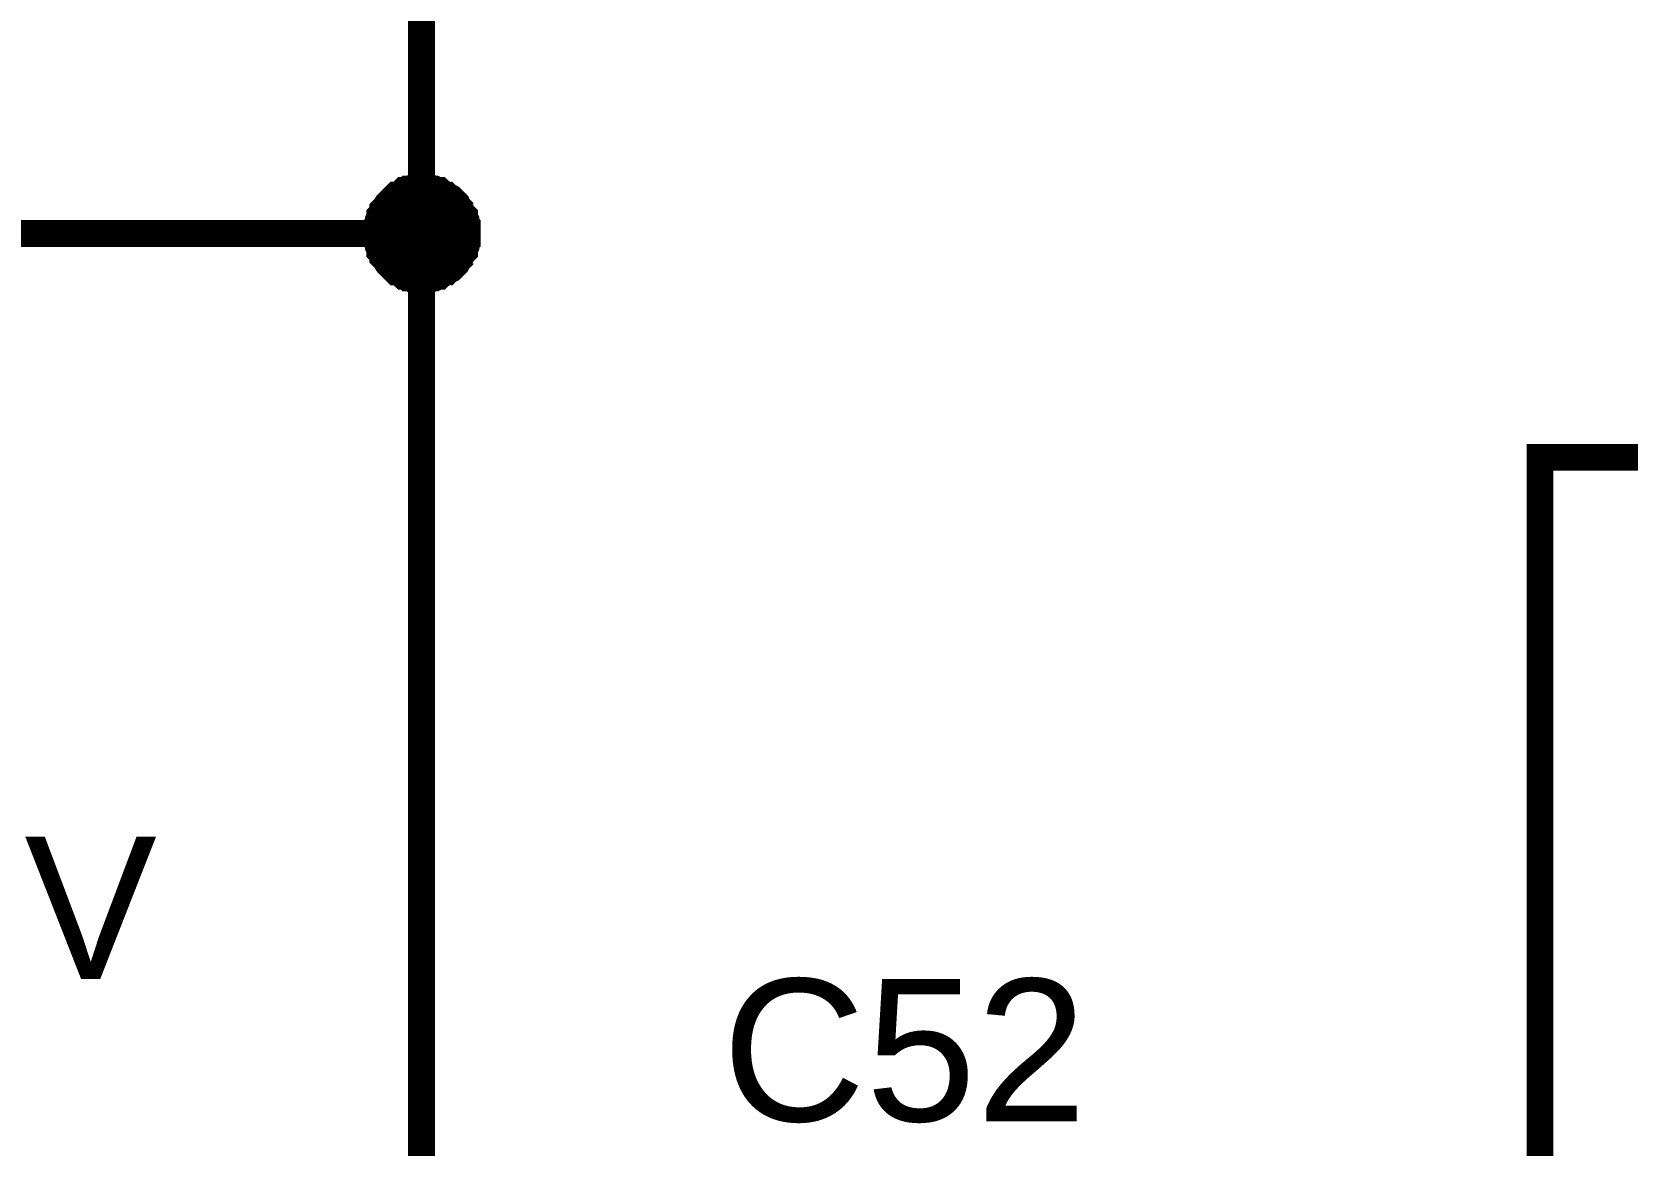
# Model space of a CAD drawing. Header units: millimetres. Extents: x -2024 to 917, y -725 to 13.
# Drawn here: x 742.59 to 760.41, y -356.48 to -344.04 of the extents above; entities that cross this region are included whole.
import ezdxf

# ---------------------------------------------------------------- set-up
doc = ezdxf.new("R2010")
doc.units = ezdxf.units.MM
doc.layers.add('Sheet', color=255, linetype='Continuous')
doc.styles.get("Standard").update_dxf_attribs({"font": 'arial.ttf'})

msp = doc.modelspace()

# ---------------------------------------------------------------- linework, layer by layer
at = {"layer": 'Sheet'}
for points, const_width in [([(746.941, -346.294), (746.941, -343.794)], 0.3), ([(746.444, -346.294), (746.444, -346.261), (746.444, -346.245), (746.444, -346.211), (746.461, -346.195), (746.461, -346.162), (746.461, -346.145), (746.477, -346.112), (746.477, -346.096), (746.494, -346.079), (746.51, -346.046), (746.51, -346.029), (746.527, -346.013), (746.543, -345.996), (746.56, -345.963), (746.576, -345.946), (746.593, -345.93), (746.61, -345.913), (746.626, -345.897), (746.643, -345.88), (746.659, -345.864), (746.676, -345.864), (746.709, -345.847), (746.725, -345.831), (746.742, -345.814), (746.775, -345.814), (746.792, -345.797), (746.808, -345.797), (746.841, -345.797), (746.858, -345.781), (746.891, -345.781), (746.907, -345.781), (746.941, -345.781)], 0.3), ([(746.444, -346.294), (746.444, -346.261), (746.444, -346.245), (746.444, -346.211), (746.461, -346.195), (746.461, -346.162), (746.461, -346.145), (746.477, -346.112), (746.477, -346.096), (746.494, -346.079), (746.51, -346.046), (746.51, -346.029), (746.527, -346.013), (746.543, -345.996), (746.56, -345.963), (746.576, -345.946), (746.593, -345.93), (746.61, -345.913), (746.626, -345.897), (746.643, -345.88), (746.659, -345.864), (746.676, -345.864), (746.709, -345.847), (746.725, -345.831), (746.742, -345.814), (746.775, -345.814), (746.792, -345.797), (746.808, -345.797), (746.841, -345.797), (746.858, -345.781), (746.891, -345.781), (746.907, -345.781), (746.941, -345.781)], 0.3), ([(746.444, -346.294), (746.444, -346.261), (746.444, -346.245), (746.444, -346.211), (746.461, -346.195), (746.461, -346.162), (746.461, -346.145), (746.477, -346.112), (746.477, -346.096), (746.494, -346.079), (746.51, -346.046), (746.51, -346.029), (746.527, -346.013), (746.543, -345.996), (746.56, -345.963), (746.576, -345.946), (746.593, -345.93), (746.61, -345.913), (746.626, -345.897), (746.643, -345.88), (746.659, -345.864), (746.676, -345.864), (746.709, -345.847), (746.725, -345.831), (746.742, -345.814), (746.775, -345.814), (746.792, -345.797), (746.808, -345.797), (746.841, -345.797), (746.858, -345.781), (746.891, -345.781), (746.907, -345.781), (746.941, -345.781)], 0.3), ([(746.444, -346.294), (746.444, -346.261), (746.444, -346.245), (746.444, -346.211), (746.461, -346.195), (746.461, -346.162), (746.461, -346.145), (746.477, -346.112), (746.477, -346.096), (746.494, -346.079), (746.51, -346.046), (746.51, -346.029), (746.527, -346.013), (746.543, -345.996), (746.56, -345.963), (746.576, -345.946), (746.593, -345.93), (746.61, -345.913), (746.626, -345.897), (746.643, -345.88), (746.659, -345.864), (746.676, -345.864), (746.709, -345.847), (746.725, -345.831), (746.742, -345.814), (746.775, -345.814), (746.792, -345.797), (746.808, -345.797), (746.841, -345.797), (746.858, -345.781), (746.891, -345.781), (746.907, -345.781), (746.941, -345.781)], 0.3), ([(746.444, -346.294), (746.444, -346.261), (746.444, -346.245), (746.444, -346.211), (746.461, -346.195), (746.461, -346.162), (746.461, -346.145), (746.477, -346.112), (746.477, -346.096), (746.494, -346.079), (746.51, -346.046), (746.51, -346.029), (746.527, -346.013), (746.543, -345.996), (746.56, -345.963), (746.576, -345.946), (746.593, -345.93), (746.61, -345.913), (746.626, -345.897), (746.643, -345.88), (746.659, -345.864), (746.676, -345.864), (746.709, -345.847), (746.725, -345.831), (746.742, -345.814), (746.775, -345.814), (746.792, -345.797), (746.808, -345.797), (746.841, -345.797), (746.858, -345.781), (746.891, -345.781), (746.907, -345.781), (746.941, -345.781)], 0.0991), ([(746.444, -346.294), (746.444, -346.261), (746.444, -346.245), (746.444, -346.211), (746.461, -346.195), (746.461, -346.162), (746.461, -346.145), (746.477, -346.112), (746.477, -346.096), (746.494, -346.079), (746.51, -346.046), (746.51, -346.029), (746.527, -346.013), (746.543, -345.996), (746.56, -345.963), (746.576, -345.946), (746.593, -345.93), (746.61, -345.913), (746.626, -345.897), (746.643, -345.88), (746.659, -345.864), (746.676, -345.864), (746.709, -345.847), (746.725, -345.831), (746.742, -345.814), (746.775, -345.814), (746.792, -345.797), (746.808, -345.797), (746.841, -345.797), (746.858, -345.781), (746.891, -345.781), (746.907, -345.781), (746.941, -345.781)], 0.0991), ([(746.444, -346.294), (746.444, -346.261), (746.444, -346.245), (746.444, -346.211), (746.461, -346.195), (746.461, -346.162), (746.461, -346.145), (746.477, -346.112), (746.477, -346.096), (746.494, -346.079), (746.51, -346.046), (746.51, -346.029), (746.527, -346.013), (746.543, -345.996), (746.56, -345.963), (746.576, -345.946), (746.593, -345.93), (746.61, -345.913), (746.626, -345.897), (746.643, -345.88), (746.659, -345.864), (746.676, -345.864), (746.709, -345.847), (746.725, -345.831), (746.742, -345.814), (746.775, -345.814), (746.792, -345.797), (746.808, -345.797), (746.841, -345.797), (746.858, -345.781), (746.891, -345.781), (746.907, -345.781), (746.941, -345.781)], 0.0991), ([(746.444, -346.294), (746.444, -346.261), (746.444, -346.245), (746.444, -346.211), (746.461, -346.195), (746.461, -346.162), (746.461, -346.145), (746.477, -346.112), (746.477, -346.096), (746.494, -346.079), (746.51, -346.046), (746.51, -346.029), (746.527, -346.013), (746.543, -345.996), (746.56, -345.963), (746.576, -345.946), (746.593, -345.93), (746.61, -345.913), (746.626, -345.897), (746.643, -345.88), (746.659, -345.864), (746.676, -345.864), (746.709, -345.847), (746.725, -345.831), (746.742, -345.814), (746.775, -345.814), (746.792, -345.797), (746.808, -345.797), (746.841, -345.797), (746.858, -345.781), (746.891, -345.781), (746.907, -345.781), (746.941, -345.781)], 0.0991), ([(746.941, -345.781), (746.941, -345.781)], 0.3), ([(746.941, -345.781), (746.974, -345.781), (746.99, -345.781), (747.023, -345.781), (747.04, -345.797), (747.073, -345.797), (747.089, -345.797), (747.123, -345.814), (747.139, -345.814), (747.156, -345.831), (747.189, -345.847), (747.205, -345.864), (747.222, -345.864), (747.238, -345.88), (747.272, -345.897), (747.288, -345.913), (747.305, -345.93), (747.321, -345.946), (747.338, -345.963), (747.354, -345.996), (747.371, -346.013), (747.371, -346.029), (747.387, -346.046), (747.404, -346.079), (747.421, -346.096), (747.421, -346.112), (747.437, -346.145), (747.437, -346.162), (747.437, -346.195), (747.454, -346.211), (747.454, -346.245), (747.454, -346.261), (747.454, -346.294)], 0.3), ([(746.941, -345.781), (746.941, -345.781)], 0.3), ([(746.941, -345.781), (746.974, -345.781), (746.99, -345.781), (747.023, -345.781), (747.04, -345.797), (747.073, -345.797), (747.089, -345.797), (747.123, -345.814), (747.139, -345.814), (747.156, -345.831), (747.189, -345.847), (747.205, -345.864), (747.222, -345.864), (747.238, -345.88), (747.272, -345.897), (747.288, -345.913), (747.305, -345.93), (747.321, -345.946), (747.338, -345.963), (747.354, -345.996), (747.371, -346.013), (747.371, -346.029), (747.387, -346.046), (747.404, -346.079), (747.421, -346.096), (747.421, -346.112), (747.437, -346.145), (747.437, -346.162), (747.437, -346.195), (747.454, -346.211), (747.454, -346.245), (747.454, -346.261), (747.454, -346.294)], 0.3), ([(746.941, -345.781), (746.941, -345.781)], 0.3), ([(746.941, -345.781), (746.974, -345.781), (746.99, -345.781), (747.023, -345.781), (747.04, -345.797), (747.073, -345.797), (747.089, -345.797), (747.123, -345.814), (747.139, -345.814), (747.156, -345.831), (747.189, -345.847), (747.205, -345.864), (747.222, -345.864), (747.238, -345.88), (747.272, -345.897), (747.288, -345.913), (747.305, -345.93), (747.321, -345.946), (747.338, -345.963), (747.354, -345.996), (747.371, -346.013), (747.371, -346.029), (747.387, -346.046), (747.404, -346.079), (747.421, -346.096), (747.421, -346.112), (747.437, -346.145), (747.437, -346.162), (747.437, -346.195), (747.454, -346.211), (747.454, -346.245), (747.454, -346.261), (747.454, -346.294)], 0.3), ([(746.941, -345.781), (746.941, -345.781)], 0.3), ([(746.941, -345.781), (746.974, -345.781), (746.99, -345.781), (747.023, -345.781), (747.04, -345.797), (747.073, -345.797), (747.089, -345.797), (747.123, -345.814), (747.139, -345.814), (747.156, -345.831), (747.189, -345.847), (747.205, -345.864), (747.222, -345.864), (747.238, -345.88), (747.272, -345.897), (747.288, -345.913), (747.305, -345.93), (747.321, -345.946), (747.338, -345.963), (747.354, -345.996), (747.371, -346.013), (747.371, -346.029), (747.387, -346.046), (747.404, -346.079), (747.421, -346.096), (747.421, -346.112), (747.437, -346.145), (747.437, -346.162), (747.437, -346.195), (747.454, -346.211), (747.454, -346.245), (747.454, -346.261), (747.454, -346.294)], 0.3), ([(746.941, -345.781), (746.941, -345.781)], 0.0991), ([(746.941, -345.781), (746.974, -345.781), (746.99, -345.781), (747.023, -345.781), (747.04, -345.797), (747.073, -345.797), (747.089, -345.797), (747.123, -345.814), (747.139, -345.814), (747.156, -345.831), (747.189, -345.847), (747.205, -345.864), (747.222, -345.864), (747.238, -345.88), (747.272, -345.897), (747.288, -345.913), (747.305, -345.93), (747.321, -345.946), (747.338, -345.963), (747.354, -345.996), (747.371, -346.013), (747.371, -346.029), (747.387, -346.046), (747.404, -346.079), (747.421, -346.096), (747.421, -346.112), (747.437, -346.145), (747.437, -346.162), (747.437, -346.195), (747.454, -346.211), (747.454, -346.245), (747.454, -346.261), (747.454, -346.294)], 0.0991), ([(746.941, -345.781), (746.941, -345.781)], 0.0991), ([(746.941, -345.781), (746.974, -345.781), (746.99, -345.781), (747.023, -345.781), (747.04, -345.797), (747.073, -345.797), (747.089, -345.797), (747.123, -345.814), (747.139, -345.814), (747.156, -345.831), (747.189, -345.847), (747.205, -345.864), (747.222, -345.864), (747.238, -345.88), (747.272, -345.897), (747.288, -345.913), (747.305, -345.93), (747.321, -345.946), (747.338, -345.963), (747.354, -345.996), (747.371, -346.013), (747.371, -346.029), (747.387, -346.046), (747.404, -346.079), (747.421, -346.096), (747.421, -346.112), (747.437, -346.145), (747.437, -346.162), (747.437, -346.195), (747.454, -346.211), (747.454, -346.245), (747.454, -346.261), (747.454, -346.294)], 0.0991), ([(746.941, -345.781), (746.941, -345.781)], 0.0991), ([(746.941, -345.781), (746.974, -345.781), (746.99, -345.781), (747.023, -345.781), (747.04, -345.797), (747.073, -345.797), (747.089, -345.797), (747.123, -345.814), (747.139, -345.814), (747.156, -345.831), (747.189, -345.847), (747.205, -345.864), (747.222, -345.864), (747.238, -345.88), (747.272, -345.897), (747.288, -345.913), (747.305, -345.93), (747.321, -345.946), (747.338, -345.963), (747.354, -345.996), (747.371, -346.013), (747.371, -346.029), (747.387, -346.046), (747.404, -346.079), (747.421, -346.096), (747.421, -346.112), (747.437, -346.145), (747.437, -346.162), (747.437, -346.195), (747.454, -346.211), (747.454, -346.245), (747.454, -346.261), (747.454, -346.294)], 0.0991), ([(746.941, -345.781), (746.941, -345.781)], 0.0991), ([(746.941, -345.781), (746.974, -345.781), (746.99, -345.781), (747.023, -345.781), (747.04, -345.797), (747.073, -345.797), (747.089, -345.797), (747.123, -345.814), (747.139, -345.814), (747.156, -345.831), (747.189, -345.847), (747.205, -345.864), (747.222, -345.864), (747.238, -345.88), (747.272, -345.897), (747.288, -345.913), (747.305, -345.93), (747.321, -345.946), (747.338, -345.963), (747.354, -345.996), (747.371, -346.013), (747.371, -346.029), (747.387, -346.046), (747.404, -346.079), (747.421, -346.096), (747.421, -346.112), (747.437, -346.145), (747.437, -346.162), (747.437, -346.195), (747.454, -346.211), (747.454, -346.245), (747.454, -346.261), (747.454, -346.294)], 0.0991), ([(729.463, -361.297), (746.941, -361.297), (746.941, -346.294), (741.942, -346.294)], 0.3), ([(746.941, -346.808), (746.907, -346.808), (746.891, -346.808), (746.858, -346.808), (746.841, -346.791), (746.808, -346.791), (746.792, -346.791), (746.775, -346.774), (746.742, -346.774), (746.725, -346.758), (746.709, -346.741), (746.676, -346.725), (746.659, -346.725), (746.643, -346.708), (746.626, -346.692), (746.61, -346.675), (746.593, -346.659), (746.576, -346.642), (746.56, -346.625), (746.543, -346.592), (746.527, -346.576), (746.51, -346.559), (746.51, -346.543), (746.494, -346.509), (746.477, -346.493), (746.477, -346.476), (746.461, -346.443), (746.461, -346.427), (746.461, -346.394), (746.444, -346.377), (746.444, -346.344), (746.444, -346.327), (746.444, -346.294)], 0.3), ([(746.444, -346.294), (746.444, -346.294)], 0.3), ([(746.941, -346.808), (746.907, -346.808), (746.891, -346.808), (746.858, -346.808), (746.841, -346.791), (746.808, -346.791), (746.792, -346.791), (746.775, -346.774), (746.742, -346.774), (746.725, -346.758), (746.709, -346.741), (746.676, -346.725), (746.659, -346.725), (746.643, -346.708), (746.626, -346.692), (746.61, -346.675), (746.593, -346.659), (746.576, -346.642), (746.56, -346.625), (746.543, -346.592), (746.527, -346.576), (746.51, -346.559), (746.51, -346.543), (746.494, -346.509), (746.477, -346.493), (746.477, -346.476), (746.461, -346.443), (746.461, -346.427), (746.461, -346.394), (746.444, -346.377), (746.444, -346.344), (746.444, -346.327), (746.444, -346.294)], 0.3), ([(746.444, -346.294), (746.444, -346.294)], 0.3), ([(746.941, -346.808), (746.907, -346.808), (746.891, -346.808), (746.858, -346.808), (746.841, -346.791), (746.808, -346.791), (746.792, -346.791), (746.775, -346.774), (746.742, -346.774), (746.725, -346.758), (746.709, -346.741), (746.676, -346.725), (746.659, -346.725), (746.643, -346.708), (746.626, -346.692), (746.61, -346.675), (746.593, -346.659), (746.576, -346.642), (746.56, -346.625), (746.543, -346.592), (746.527, -346.576), (746.51, -346.559), (746.51, -346.543), (746.494, -346.509), (746.477, -346.493), (746.477, -346.476), (746.461, -346.443), (746.461, -346.427), (746.461, -346.394), (746.444, -346.377), (746.444, -346.344), (746.444, -346.327), (746.444, -346.294)], 0.3), ([(746.444, -346.294), (746.444, -346.294)], 0.3), ([(746.941, -346.808), (746.907, -346.808), (746.891, -346.808), (746.858, -346.808), (746.841, -346.791), (746.808, -346.791), (746.792, -346.791), (746.775, -346.774), (746.742, -346.774), (746.725, -346.758), (746.709, -346.741), (746.676, -346.725), (746.659, -346.725), (746.643, -346.708), (746.626, -346.692), (746.61, -346.675), (746.593, -346.659), (746.576, -346.642), (746.56, -346.625), (746.543, -346.592), (746.527, -346.576), (746.51, -346.559), (746.51, -346.543), (746.494, -346.509), (746.477, -346.493), (746.477, -346.476), (746.461, -346.443), (746.461, -346.427), (746.461, -346.394), (746.444, -346.377), (746.444, -346.344), (746.444, -346.327), (746.444, -346.294)], 0.3), ([(746.444, -346.294), (746.444, -346.294)], 0.3), ([(746.941, -346.808), (746.907, -346.808), (746.891, -346.808), (746.858, -346.808), (746.841, -346.791), (746.808, -346.791), (746.792, -346.791), (746.775, -346.774), (746.742, -346.774), (746.725, -346.758), (746.709, -346.741), (746.676, -346.725), (746.659, -346.725), (746.643, -346.708), (746.626, -346.692), (746.61, -346.675), (746.593, -346.659), (746.576, -346.642), (746.56, -346.625), (746.543, -346.592), (746.527, -346.576), (746.51, -346.559), (746.51, -346.543), (746.494, -346.509), (746.477, -346.493), (746.477, -346.476), (746.461, -346.443), (746.461, -346.427), (746.461, -346.394), (746.444, -346.377), (746.444, -346.344), (746.444, -346.327), (746.444, -346.294)], 0.0991), ([(746.444, -346.294), (746.444, -346.294)], 0.0991), ([(746.941, -346.808), (746.907, -346.808), (746.891, -346.808), (746.858, -346.808), (746.841, -346.791), (746.808, -346.791), (746.792, -346.791), (746.775, -346.774), (746.742, -346.774), (746.725, -346.758), (746.709, -346.741), (746.676, -346.725), (746.659, -346.725), (746.643, -346.708), (746.626, -346.692), (746.61, -346.675), (746.593, -346.659), (746.576, -346.642), (746.56, -346.625), (746.543, -346.592), (746.527, -346.576), (746.51, -346.559), (746.51, -346.543), (746.494, -346.509), (746.477, -346.493), (746.477, -346.476), (746.461, -346.443), (746.461, -346.427), (746.461, -346.394), (746.444, -346.377), (746.444, -346.344), (746.444, -346.327), (746.444, -346.294)], 0.0991), ([(746.444, -346.294), (746.444, -346.294)], 0.0991), ([(746.941, -346.808), (746.907, -346.808), (746.891, -346.808), (746.858, -346.808), (746.841, -346.791), (746.808, -346.791), (746.792, -346.791), (746.775, -346.774), (746.742, -346.774), (746.725, -346.758), (746.709, -346.741), (746.676, -346.725), (746.659, -346.725), (746.643, -346.708), (746.626, -346.692), (746.61, -346.675), (746.593, -346.659), (746.576, -346.642), (746.56, -346.625), (746.543, -346.592), (746.527, -346.576), (746.51, -346.559), (746.51, -346.543), (746.494, -346.509), (746.477, -346.493), (746.477, -346.476), (746.461, -346.443), (746.461, -346.427), (746.461, -346.394), (746.444, -346.377), (746.444, -346.344), (746.444, -346.327), (746.444, -346.294)], 0.0991), ([(746.444, -346.294), (746.444, -346.294)], 0.0991), ([(746.941, -346.808), (746.907, -346.808), (746.891, -346.808), (746.858, -346.808), (746.841, -346.791), (746.808, -346.791), (746.792, -346.791), (746.775, -346.774), (746.742, -346.774), (746.725, -346.758), (746.709, -346.741), (746.676, -346.725), (746.659, -346.725), (746.643, -346.708), (746.626, -346.692), (746.61, -346.675), (746.593, -346.659), (746.576, -346.642), (746.56, -346.625), (746.543, -346.592), (746.527, -346.576), (746.51, -346.559), (746.51, -346.543), (746.494, -346.509), (746.477, -346.493), (746.477, -346.476), (746.461, -346.443), (746.461, -346.427), (746.461, -346.394), (746.444, -346.377), (746.444, -346.344), (746.444, -346.327), (746.444, -346.294)], 0.0991), ([(746.444, -346.294), (746.444, -346.294)], 0.0991), ([(747.454, -346.294), (747.454, -346.327), (747.454, -346.344), (747.454, -346.377), (747.437, -346.394), (747.437, -346.427), (747.437, -346.443), (747.421, -346.476), (747.421, -346.493), (747.404, -346.509), (747.387, -346.543), (747.371, -346.559), (747.371, -346.576), (747.354, -346.592), (747.338, -346.625), (747.321, -346.642), (747.305, -346.659), (747.288, -346.675), (747.272, -346.692), (747.238, -346.708), (747.222, -346.725), (747.205, -346.725), (747.189, -346.741), (747.156, -346.758), (747.139, -346.774), (747.123, -346.774), (747.089, -346.791), (747.073, -346.791), (747.04, -346.791), (747.023, -346.808), (746.99, -346.808), (746.974, -346.808), (746.941, -346.808)], 0.3), ([(747.454, -346.294), (747.454, -346.327), (747.454, -346.344), (747.454, -346.377), (747.437, -346.394), (747.437, -346.427), (747.437, -346.443), (747.421, -346.476), (747.421, -346.493), (747.404, -346.509), (747.387, -346.543), (747.371, -346.559), (747.371, -346.576), (747.354, -346.592), (747.338, -346.625), (747.321, -346.642), (747.305, -346.659), (747.288, -346.675), (747.272, -346.692), (747.238, -346.708), (747.222, -346.725), (747.205, -346.725), (747.189, -346.741), (747.156, -346.758), (747.139, -346.774), (747.123, -346.774), (747.089, -346.791), (747.073, -346.791), (747.04, -346.791), (747.023, -346.808), (746.99, -346.808), (746.974, -346.808), (746.941, -346.808)], 0.3), ([(747.454, -346.294), (747.454, -346.327), (747.454, -346.344), (747.454, -346.377), (747.437, -346.394), (747.437, -346.427), (747.437, -346.443), (747.421, -346.476), (747.421, -346.493), (747.404, -346.509), (747.387, -346.543), (747.371, -346.559), (747.371, -346.576), (747.354, -346.592), (747.338, -346.625), (747.321, -346.642), (747.305, -346.659), (747.288, -346.675), (747.272, -346.692), (747.238, -346.708), (747.222, -346.725), (747.205, -346.725), (747.189, -346.741), (747.156, -346.758), (747.139, -346.774), (747.123, -346.774), (747.089, -346.791), (747.073, -346.791), (747.04, -346.791), (747.023, -346.808), (746.99, -346.808), (746.974, -346.808), (746.941, -346.808)], 0.3), ([(747.454, -346.294), (747.454, -346.327), (747.454, -346.344), (747.454, -346.377), (747.437, -346.394), (747.437, -346.427), (747.437, -346.443), (747.421, -346.476), (747.421, -346.493), (747.404, -346.509), (747.387, -346.543), (747.371, -346.559), (747.371, -346.576), (747.354, -346.592), (747.338, -346.625), (747.321, -346.642), (747.305, -346.659), (747.288, -346.675), (747.272, -346.692), (747.238, -346.708), (747.222, -346.725), (747.205, -346.725), (747.189, -346.741), (747.156, -346.758), (747.139, -346.774), (747.123, -346.774), (747.089, -346.791), (747.073, -346.791), (747.04, -346.791), (747.023, -346.808), (746.99, -346.808), (746.974, -346.808), (746.941, -346.808)], 0.3), ([(747.454, -346.294), (747.454, -346.327), (747.454, -346.344), (747.454, -346.377), (747.437, -346.394), (747.437, -346.427), (747.437, -346.443), (747.421, -346.476), (747.421, -346.493), (747.404, -346.509), (747.387, -346.543), (747.371, -346.559), (747.371, -346.576), (747.354, -346.592), (747.338, -346.625), (747.321, -346.642), (747.305, -346.659), (747.288, -346.675), (747.272, -346.692), (747.238, -346.708), (747.222, -346.725), (747.205, -346.725), (747.189, -346.741), (747.156, -346.758), (747.139, -346.774), (747.123, -346.774), (747.089, -346.791), (747.073, -346.791), (747.04, -346.791), (747.023, -346.808), (746.99, -346.808), (746.974, -346.808), (746.941, -346.808)], 0.0991), ([(747.454, -346.294), (747.454, -346.327), (747.454, -346.344), (747.454, -346.377), (747.437, -346.394), (747.437, -346.427), (747.437, -346.443), (747.421, -346.476), (747.421, -346.493), (747.404, -346.509), (747.387, -346.543), (747.371, -346.559), (747.371, -346.576), (747.354, -346.592), (747.338, -346.625), (747.321, -346.642), (747.305, -346.659), (747.288, -346.675), (747.272, -346.692), (747.238, -346.708), (747.222, -346.725), (747.205, -346.725), (747.189, -346.741), (747.156, -346.758), (747.139, -346.774), (747.123, -346.774), (747.089, -346.791), (747.073, -346.791), (747.04, -346.791), (747.023, -346.808), (746.99, -346.808), (746.974, -346.808), (746.941, -346.808)], 0.0991), ([(747.454, -346.294), (747.454, -346.327), (747.454, -346.344), (747.454, -346.377), (747.437, -346.394), (747.437, -346.427), (747.437, -346.443), (747.421, -346.476), (747.421, -346.493), (747.404, -346.509), (747.387, -346.543), (747.371, -346.559), (747.371, -346.576), (747.354, -346.592), (747.338, -346.625), (747.321, -346.642), (747.305, -346.659), (747.288, -346.675), (747.272, -346.692), (747.238, -346.708), (747.222, -346.725), (747.205, -346.725), (747.189, -346.741), (747.156, -346.758), (747.139, -346.774), (747.123, -346.774), (747.089, -346.791), (747.073, -346.791), (747.04, -346.791), (747.023, -346.808), (746.99, -346.808), (746.974, -346.808), (746.941, -346.808)], 0.0991), ([(747.454, -346.294), (747.454, -346.327), (747.454, -346.344), (747.454, -346.377), (747.437, -346.394), (747.437, -346.427), (747.437, -346.443), (747.421, -346.476), (747.421, -346.493), (747.404, -346.509), (747.387, -346.543), (747.371, -346.559), (747.371, -346.576), (747.354, -346.592), (747.338, -346.625), (747.321, -346.642), (747.305, -346.659), (747.288, -346.675), (747.272, -346.692), (747.238, -346.708), (747.222, -346.725), (747.205, -346.725), (747.189, -346.741), (747.156, -346.758), (747.139, -346.774), (747.123, -346.774), (747.089, -346.791), (747.073, -346.791), (747.04, -346.791), (747.023, -346.808), (746.99, -346.808), (746.974, -346.808), (746.941, -346.808)], 0.0991), ([(747.454, -346.294), (747.454, -346.294), (747.454, -346.294), (747.454, -346.294), (747.454, -346.294), (747.454, -346.294), (747.454, -346.294), (747.454, -346.294), (747.454, -346.294), (747.454, -346.294), (747.454, -346.294), (747.454, -346.294), (747.454, -346.294), (747.454, -346.294), (747.454, -346.294), (747.454, -346.294), (747.454, -346.294), (747.454, -346.294), (747.454, -346.294), (747.454, -346.294), (747.454, -346.294), (747.454, -346.294), (747.454, -346.294), (747.454, -346.294), (747.454, -346.294), (747.454, -346.294), (747.454, -346.294), (747.454, -346.294), (747.454, -346.294), (747.454, -346.294), (747.454, -346.294), (747.454, -346.294), (747.454, -346.294)], 0.3), ([(747.454, -346.294), (747.454, -346.294)], 0.3), ([(747.454, -346.294), (747.454, -346.294), (747.454, -346.294), (747.454, -346.294), (747.454, -346.294), (747.454, -346.294), (747.454, -346.294), (747.454, -346.294), (747.454, -346.294), (747.454, -346.294), (747.454, -346.294), (747.454, -346.294), (747.454, -346.294), (747.454, -346.294), (747.454, -346.294), (747.454, -346.294), (747.454, -346.294), (747.454, -346.294), (747.454, -346.294), (747.454, -346.294), (747.454, -346.294), (747.454, -346.294), (747.454, -346.294), (747.454, -346.294), (747.454, -346.294), (747.454, -346.294), (747.454, -346.294), (747.454, -346.294), (747.454, -346.294), (747.454, -346.294), (747.454, -346.294), (747.454, -346.294), (747.454, -346.294)], 0.3), ([(747.454, -346.294), (747.454, -346.294)], 0.3), ([(747.454, -346.294), (747.454, -346.294), (747.454, -346.294), (747.454, -346.294), (747.454, -346.294), (747.454, -346.294), (747.454, -346.294), (747.454, -346.294), (747.454, -346.294), (747.454, -346.294), (747.454, -346.294), (747.454, -346.294), (747.454, -346.294), (747.454, -346.294), (747.454, -346.294), (747.454, -346.294), (747.454, -346.294), (747.454, -346.294), (747.454, -346.294), (747.454, -346.294), (747.454, -346.294), (747.454, -346.294), (747.454, -346.294), (747.454, -346.294), (747.454, -346.294), (747.454, -346.294), (747.454, -346.294), (747.454, -346.294), (747.454, -346.294), (747.454, -346.294), (747.454, -346.294), (747.454, -346.294), (747.454, -346.294)], 0.3), ([(747.454, -346.294), (747.454, -346.294)], 0.3), ([(747.454, -346.294), (747.454, -346.294), (747.454, -346.294), (747.454, -346.294), (747.454, -346.294), (747.454, -346.294), (747.454, -346.294), (747.454, -346.294), (747.454, -346.294), (747.454, -346.294), (747.454, -346.294), (747.454, -346.294), (747.454, -346.294), (747.454, -346.294), (747.454, -346.294), (747.454, -346.294), (747.454, -346.294), (747.454, -346.294), (747.454, -346.294), (747.454, -346.294), (747.454, -346.294), (747.454, -346.294), (747.454, -346.294), (747.454, -346.294), (747.454, -346.294), (747.454, -346.294), (747.454, -346.294), (747.454, -346.294), (747.454, -346.294), (747.454, -346.294), (747.454, -346.294), (747.454, -346.294), (747.454, -346.294)], 0.3), ([(747.454, -346.294), (747.454, -346.294)], 0.3), ([(747.454, -346.294), (747.454, -346.294), (747.454, -346.294), (747.454, -346.294), (747.454, -346.294), (747.454, -346.294), (747.454, -346.294), (747.454, -346.294), (747.454, -346.294), (747.454, -346.294), (747.454, -346.294), (747.454, -346.294), (747.454, -346.294), (747.454, -346.294), (747.454, -346.294), (747.454, -346.294), (747.454, -346.294), (747.454, -346.294), (747.454, -346.294), (747.454, -346.294), (747.454, -346.294), (747.454, -346.294), (747.454, -346.294), (747.454, -346.294), (747.454, -346.294), (747.454, -346.294), (747.454, -346.294), (747.454, -346.294), (747.454, -346.294), (747.454, -346.294), (747.454, -346.294), (747.454, -346.294), (747.454, -346.294)], 0.0991), ([(747.454, -346.294), (747.454, -346.294)], 0.0991), ([(747.454, -346.294), (747.454, -346.294), (747.454, -346.294), (747.454, -346.294), (747.454, -346.294), (747.454, -346.294), (747.454, -346.294), (747.454, -346.294), (747.454, -346.294), (747.454, -346.294), (747.454, -346.294), (747.454, -346.294), (747.454, -346.294), (747.454, -346.294), (747.454, -346.294), (747.454, -346.294), (747.454, -346.294), (747.454, -346.294), (747.454, -346.294), (747.454, -346.294), (747.454, -346.294), (747.454, -346.294), (747.454, -346.294), (747.454, -346.294), (747.454, -346.294), (747.454, -346.294), (747.454, -346.294), (747.454, -346.294), (747.454, -346.294), (747.454, -346.294), (747.454, -346.294), (747.454, -346.294), (747.454, -346.294)], 0.0991), ([(747.454, -346.294), (747.454, -346.294)], 0.0991), ([(747.454, -346.294), (747.454, -346.294), (747.454, -346.294), (747.454, -346.294), (747.454, -346.294), (747.454, -346.294), (747.454, -346.294), (747.454, -346.294), (747.454, -346.294), (747.454, -346.294), (747.454, -346.294), (747.454, -346.294), (747.454, -346.294), (747.454, -346.294), (747.454, -346.294), (747.454, -346.294), (747.454, -346.294), (747.454, -346.294), (747.454, -346.294), (747.454, -346.294), (747.454, -346.294), (747.454, -346.294), (747.454, -346.294), (747.454, -346.294), (747.454, -346.294), (747.454, -346.294), (747.454, -346.294), (747.454, -346.294), (747.454, -346.294), (747.454, -346.294), (747.454, -346.294), (747.454, -346.294), (747.454, -346.294)], 0.0991), ([(747.454, -346.294), (747.454, -346.294)], 0.0991), ([(747.454, -346.294), (747.454, -346.294), (747.454, -346.294), (747.454, -346.294), (747.454, -346.294), (747.454, -346.294), (747.454, -346.294), (747.454, -346.294), (747.454, -346.294), (747.454, -346.294), (747.454, -346.294), (747.454, -346.294), (747.454, -346.294), (747.454, -346.294), (747.454, -346.294), (747.454, -346.294), (747.454, -346.294), (747.454, -346.294), (747.454, -346.294), (747.454, -346.294), (747.454, -346.294), (747.454, -346.294), (747.454, -346.294), (747.454, -346.294), (747.454, -346.294), (747.454, -346.294), (747.454, -346.294), (747.454, -346.294), (747.454, -346.294), (747.454, -346.294), (747.454, -346.294), (747.454, -346.294), (747.454, -346.294)], 0.0991), ([(747.454, -346.294), (747.454, -346.294)], 0.0991), ([(761.936, -348.795), (759.437, -348.795), (759.437, -361.297), (756.937, -361.297)], 0.3)]:
    msp.add_lwpolyline(points, dxfattribs=dict(at, const_width=const_width))
at = {"layer": 'Sheet', "const_width": 0.508}
msp.add_lwpolyline([(746.689, -346.286, 1), (747.197, -346.286, 1)], format="xyb", close=True, dxfattribs=at)

# ---------------------------------------------------------------- texts
at = {"layer": 'Sheet'}
for s, p in [('+5V', (739.973, -354.623)), ('C52', (750.3, -356.213))]:
    msp.add_text(s, height=1.5897, dxfattribs=at).set_placement(p)

doc.saveas('drawing.dxf')
